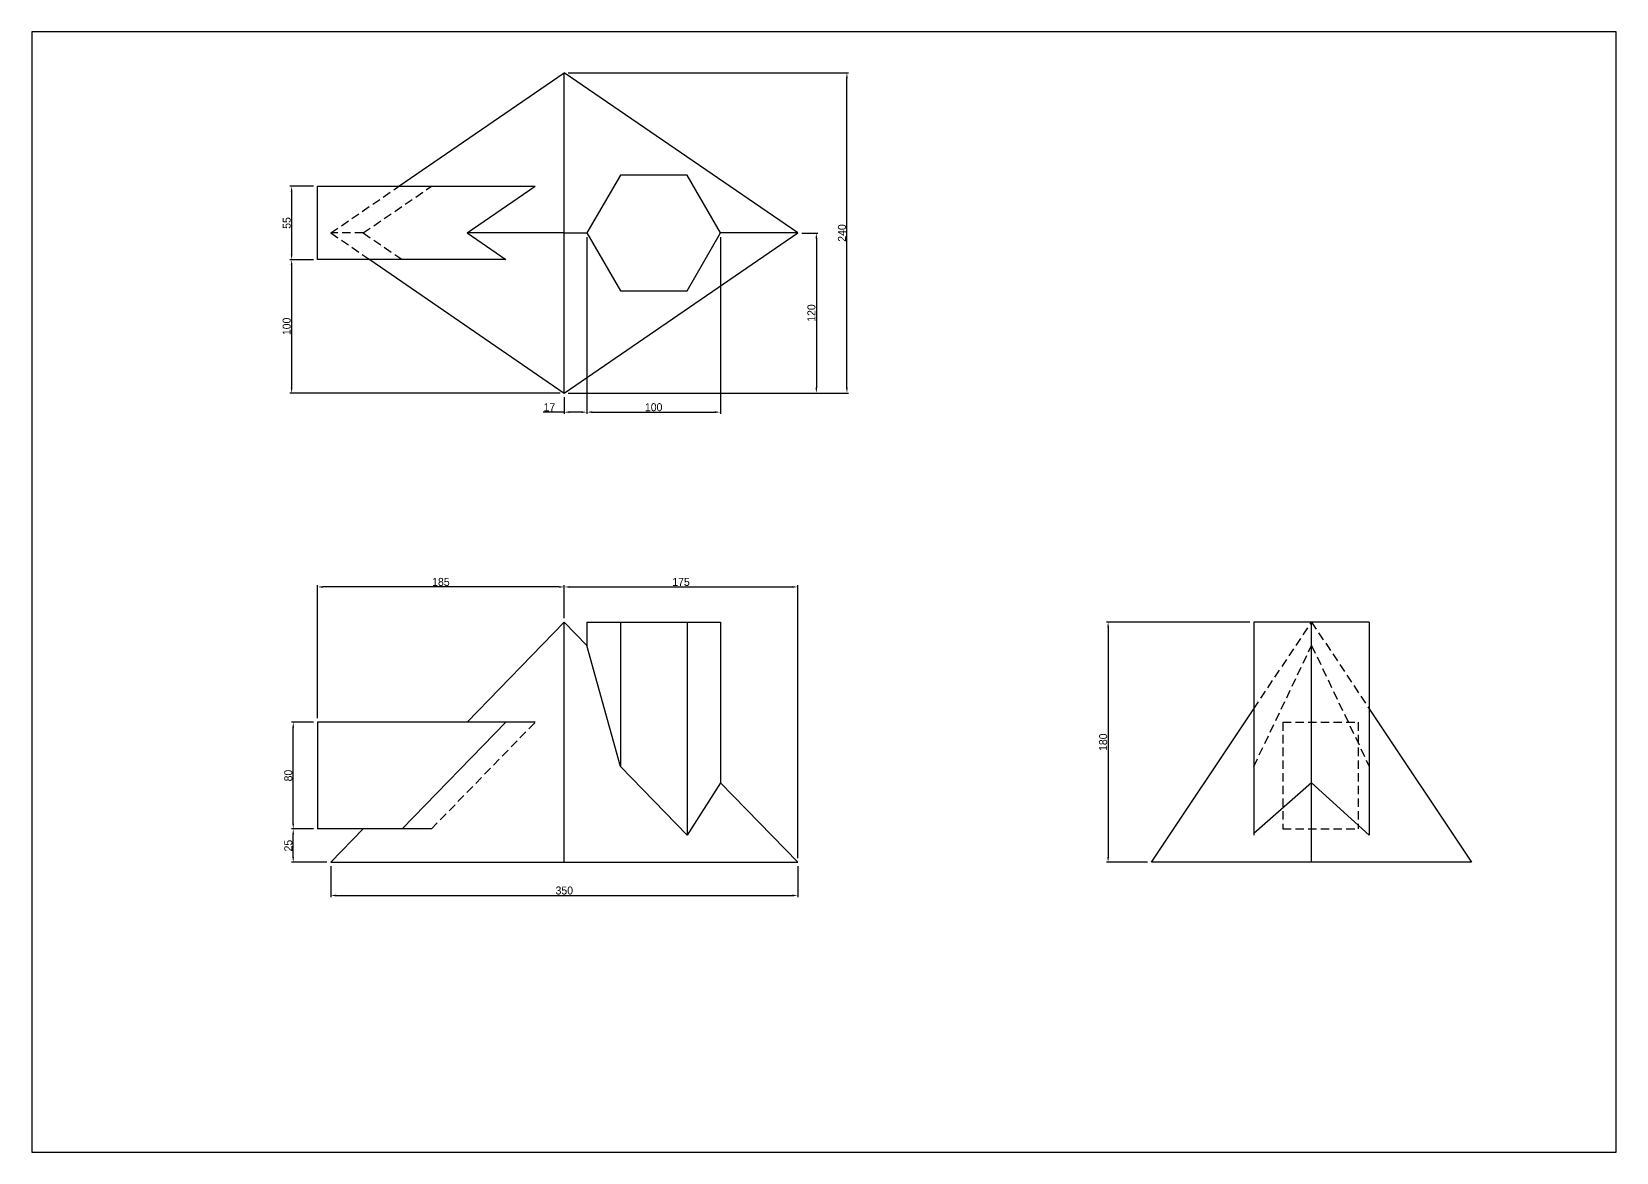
# Model space of a CAD drawing. Header units: millimetres. Extents: x 0 to 3581, y 939 to 3462.
# Drawn here: x 0 to 1188, y 2622 to 3462 of the extents above; entities that cross this region are included whole.
import ezdxf

# ---------------------------------------------------------------- set-up
doc = ezdxf.new("R2010")
doc.units = ezdxf.units.MM
doc.linetypes.add('HIDDEN', pattern=[9.525, 6.35, -3.175])
for name, color, linetype in [('dim', 1, 'Continuous'), ('hidden', 2, 'HIDDEN'), ('model', 7, 'Continuous')]:
    doc.layers.add(name, color=color, linetype=linetype)
doc.styles.get("Standard").update_dxf_attribs({"font": ''})
doc.styles.get('Standard').set_extended_font_data('Gulim')
doc.dimstyles.new('ISO-25', dxfattribs={"dimtxt": 6, "dimasz": 4, "dimexe": 1.25, "dimexo": 3, "dimtad": 1, "dimtxsty": 'Standard', "dimcen": 2.5, "dimadec": 0, "dimazin": 0, "dimtfac": 1, "dimtmove": 0, "dimatfit": 3, "dimfxl": 1, "dimarcsym": 0})

# ---------------------------------------------------------------- blocks, each defined once
blk = doc.blocks.new('*D145')
at = {"layer": 'Defpoints', "color": 0, "transparency": 16777216}
for p in [(916.2, 3019.4), (807, 2839.4), (839.5, 2839.4)]:
    blk.add_point(p, dxfattribs=at)
at = {"layer": 'dim', "color": 0, "lineweight": -2, "transparency": 16777216}
for p, q in [((913.2, 3019.4), (805.7, 3019.4)), ((807, 3015.4), (807, 2843.4)), ((836.5, 2839.4), (805.7, 2839.4))]:
    blk.add_line(p, q, dxfattribs=at)
at = {"layer": 'dim', "color": 0, "transparency": 16777216}
for points in [[(806.3, 3015.4), (807.7, 3015.4), (807, 3019.4)], [(806.3, 2843.4), (807.7, 2843.4), (807, 2839.4)]]:
    blk.add_solid(points, dxfattribs=at)
at = {"layer": 'dim', "color": 0, "transparency": 16777216, "insert": (803.3, 2929.4), "char_height": 6, "attachment_point": 5, "rotation": 90}
blk.add_mtext('180', dxfattribs=at)
blk = doc.blocks.new('*D146')
at = {"layer": 'Defpoints', "color": 0, "transparency": 16777216}
for p in [(574.3, 3045.8), (399.3, 3019.4), (574.3, 2839.4)]:
    blk.add_point(p, dxfattribs=at)
at = {"layer": 'dim', "color": 0, "lineweight": -2, "transparency": 16777216}
for p, q in [((399.3, 3022.4), (399.3, 3047)), ((403.3, 3045.8), (570.3, 3045.8)), ((574.3, 2842.4), (574.3, 3047))]:
    blk.add_line(p, q, dxfattribs=at)
at = {"layer": 'dim', "color": 0, "transparency": 16777216}
for points in [[(403.3, 3046.4), (403.3, 3045.1), (399.3, 3045.8)], [(570.3, 3046.4), (570.3, 3045.1), (574.3, 3045.8)]]:
    blk.add_solid(points, dxfattribs=at)
at = {"layer": 'dim', "color": 0, "transparency": 16777216, "insert": (486.8, 3049.5), "char_height": 6, "attachment_point": 5}
blk.add_mtext('175', dxfattribs=at)
blk = doc.blocks.new('*D147')
at = {"layer": 'Defpoints', "color": 0, "transparency": 16777216}
for p in [(214.3, 3045.8), (399.3, 3019.4), (214.3, 2944.4)]:
    blk.add_point(p, dxfattribs=at)
at = {"layer": 'dim', "color": 0, "lineweight": -2, "transparency": 16777216}
for p, q in [((214.3, 2947.4), (214.3, 3047)), ((395.3, 3045.8), (218.3, 3045.8)), ((399.3, 3022.4), (399.3, 3047))]:
    blk.add_line(p, q, dxfattribs=at)
at = {"layer": 'dim', "color": 0, "transparency": 16777216}
for points in [[(218.3, 3046.4), (218.3, 3045.1), (214.3, 3045.8)], [(395.3, 3046.4), (395.3, 3045.1), (399.3, 3045.8)]]:
    blk.add_solid(points, dxfattribs=at)
at = {"layer": 'dim', "color": 0, "transparency": 16777216, "insert": (306.8, 3049.5), "char_height": 6, "attachment_point": 5}
blk.add_mtext('185', dxfattribs=at)
blk = doc.blocks.new('*D148')
at = {"layer": 'Defpoints', "color": 0, "transparency": 16777216}
for p in [(224.3, 2839.4), (574.3, 2839.4), (574.3, 2814.5)]:
    blk.add_point(p, dxfattribs=at)
at = {"layer": 'dim', "color": 0, "lineweight": -2, "transparency": 16777216}
for p, q in [((224.3, 2836.4), (224.3, 2813.2)), ((574.3, 2836.4), (574.3, 2813.2)), ((228.3, 2814.5), (570.3, 2814.5))]:
    blk.add_line(p, q, dxfattribs=at)
at = {"layer": 'dim', "color": 0, "transparency": 16777216}
for points in [[(228.3, 2815.2), (228.3, 2813.8), (224.3, 2814.5)], [(570.3, 2815.2), (570.3, 2813.8), (574.3, 2814.5)]]:
    blk.add_solid(points, dxfattribs=at)
at = {"layer": 'dim', "color": 0, "transparency": 16777216, "insert": (399.3, 2818.2), "char_height": 6, "attachment_point": 5}
blk.add_mtext('350', dxfattribs=at)
blk = doc.blocks.new('*D149')
at = {"layer": 'Defpoints', "color": 0, "transparency": 16777216}
for p in [(196.1, 2864.4), (214.3, 2864.4), (224.3, 2839.4)]:
    blk.add_point(p, dxfattribs=at)
at = {"layer": 'dim', "color": 0, "lineweight": -2, "transparency": 16777216}
for p, q in [((211.3, 2864.4), (194.8, 2864.4)), ((196.1, 2843.4), (196.1, 2860.4)), ((221.3, 2839.4), (194.8, 2839.4))]:
    blk.add_line(p, q, dxfattribs=at)
at = {"layer": 'dim', "color": 0, "transparency": 16777216}
for points in [[(195.4, 2860.4), (196.7, 2860.4), (196.1, 2864.4)], [(195.4, 2843.4), (196.7, 2843.4), (196.1, 2839.4)]]:
    blk.add_solid(points, dxfattribs=at)
at = {"layer": 'dim', "color": 0, "transparency": 16777216, "insert": (192.4, 2851.9), "char_height": 6, "attachment_point": 5, "rotation": 90}
blk.add_mtext('25', dxfattribs=at)
blk = doc.blocks.new('*D150')
at = {"layer": 'Defpoints', "color": 0, "transparency": 16777216}
for p in [(196.1, 2944.4), (214.3, 2944.4), (214.3, 2864.4)]:
    blk.add_point(p, dxfattribs=at)
at = {"layer": 'dim', "color": 0, "lineweight": -2, "transparency": 16777216}
for p, q in [((211.3, 2944.4), (194.8, 2944.4)), ((196.1, 2868.4), (196.1, 2940.4)), ((211.3, 2864.4), (194.8, 2864.4))]:
    blk.add_line(p, q, dxfattribs=at)
at = {"layer": 'dim', "color": 0, "transparency": 16777216}
for points in [[(195.4, 2940.4), (196.7, 2940.4), (196.1, 2944.4)], [(195.4, 2868.4), (196.7, 2868.4), (196.1, 2864.4)]]:
    blk.add_solid(points, dxfattribs=at)
at = {"layer": 'dim', "color": 0, "transparency": 16777216, "insert": (192.4, 2904.4), "char_height": 6, "attachment_point": 5, "rotation": 90}
blk.add_mtext('80', dxfattribs=at)
blk = doc.blocks.new('*D151')
at = {"layer": 'Defpoints', "color": 0, "transparency": 16777216}
for p in [(214.3, 3346.1), (194.9, 3291.1), (214.3, 3291.1)]:
    blk.add_point(p, dxfattribs=at)
at = {"layer": 'dim', "color": 0, "lineweight": -2, "transparency": 16777216}
for p, q in [((211.3, 3346.1), (193.6, 3346.1)), ((194.9, 3342.1), (194.9, 3295.1)), ((211.3, 3291.1), (193.6, 3291.1))]:
    blk.add_line(p, q, dxfattribs=at)
at = {"layer": 'dim', "color": 0, "transparency": 16777216}
for points in [[(194.2, 3342.1), (195.5, 3342.1), (194.9, 3346.1)], [(194.2, 3295.1), (195.5, 3295.1), (194.9, 3291.1)]]:
    blk.add_solid(points, dxfattribs=at)
at = {"layer": 'dim', "color": 0, "transparency": 16777216, "insert": (191.2, 3318.6), "char_height": 6, "attachment_point": 5, "rotation": 90}
blk.add_mtext('55', dxfattribs=at)
blk = doc.blocks.new('*D152')
at = {"layer": 'Defpoints', "color": 0, "transparency": 16777216}
for p in [(214.3, 3291.1), (194.9, 3191.1), (399.3, 3191.1)]:
    blk.add_point(p, dxfattribs=at)
at = {"layer": 'dim', "color": 0, "lineweight": -2, "transparency": 16777216}
for p, q in [((211.3, 3291.1), (193.6, 3291.1)), ((194.9, 3287.1), (194.9, 3195.1)), ((396.3, 3191.1), (193.6, 3191.1))]:
    blk.add_line(p, q, dxfattribs=at)
at = {"layer": 'dim', "color": 0, "transparency": 16777216}
for points in [[(194.2, 3287.1), (195.5, 3287.1), (194.9, 3291.1)], [(194.2, 3195.1), (195.5, 3195.1), (194.9, 3191.1)]]:
    blk.add_solid(points, dxfattribs=at)
at = {"layer": 'dim', "color": 0, "transparency": 16777216, "insert": (191.2, 3241.1), "char_height": 6, "attachment_point": 5, "rotation": 90}
blk.add_mtext('100', dxfattribs=at)
blk = doc.blocks.new('*D153')
at = {"layer": 'Defpoints', "color": 0, "transparency": 16777216}
for p in [(416.3, 3311.1), (399.3, 3191.1), (416.3, 3176.8)]:
    blk.add_point(p, dxfattribs=at)
at = {"layer": 'dim', "color": 0, "lineweight": -2, "transparency": 16777216}
for p, q in [((416.3, 3308.1), (416.3, 3175.6)), ((399.3, 3188.1), (399.3, 3175.6)), ((399.3, 3176.8), (383.5, 3176.8)), ((412.3, 3176.8), (403.3, 3176.8))]:
    blk.add_line(p, q, dxfattribs=at)
at = {"layer": 'dim', "color": 0, "transparency": 16777216}
for points in [[(403.3, 3177.5), (403.3, 3176.2), (399.3, 3176.8)], [(412.3, 3177.5), (412.3, 3176.2), (416.3, 3176.8)]]:
    blk.add_solid(points, dxfattribs=at)
at = {"layer": 'dim', "color": 0, "transparency": 16777216, "insert": (388.1, 3180.5), "char_height": 6, "attachment_point": 5}
blk.add_mtext('17', dxfattribs=at)
blk = doc.blocks.new('*D154')
at = {"layer": 'Defpoints', "color": 0, "transparency": 16777216}
for p in [(416.3, 3311.1), (516.3, 3311.1), (516.3, 3176.8)]:
    blk.add_point(p, dxfattribs=at)
at = {"layer": 'dim', "color": 0, "lineweight": -2, "transparency": 16777216}
for p, q in [((416.3, 3308.1), (416.3, 3175.6)), ((516.3, 3308.1), (516.3, 3175.6)), ((420.3, 3176.8), (512.3, 3176.8))]:
    blk.add_line(p, q, dxfattribs=at)
at = {"layer": 'dim', "color": 0, "transparency": 16777216}
for points in [[(420.3, 3177.5), (420.3, 3176.2), (416.3, 3176.8)], [(512.3, 3177.5), (512.3, 3176.2), (516.3, 3176.8)]]:
    blk.add_solid(points, dxfattribs=at)
at = {"layer": 'dim', "color": 0, "transparency": 16777216, "insert": (466.3, 3180.5), "char_height": 6, "attachment_point": 5}
blk.add_mtext('100', dxfattribs=at)
blk = doc.blocks.new('*D155')
at = {"layer": 'Defpoints', "color": 0, "transparency": 16777216}
for p in [(574.3, 3311.1), (399.3, 3191.1), (588.3, 3191.1)]:
    blk.add_point(p, dxfattribs=at)
at = {"layer": 'dim', "color": 0, "lineweight": -2, "transparency": 16777216}
for p, q in [((577.3, 3311.1), (589.5, 3311.1)), ((588.3, 3307.1), (588.3, 3195.1)), ((402.3, 3191.1), (589.5, 3191.1))]:
    blk.add_line(p, q, dxfattribs=at)
at = {"layer": 'dim', "color": 0, "transparency": 16777216}
for points in [[(587.6, 3307.1), (588.9, 3307.1), (588.3, 3311.1)], [(587.6, 3195.1), (588.9, 3195.1), (588.3, 3191.1)]]:
    blk.add_solid(points, dxfattribs=at)
at = {"layer": 'dim', "color": 0, "transparency": 16777216, "insert": (584.6, 3251.1), "char_height": 6, "attachment_point": 5, "rotation": 90}
blk.add_mtext('120', dxfattribs=at)
blk = doc.blocks.new('*D156')
at = {"layer": 'Defpoints', "color": 0, "transparency": 16777216}
for p in [(399.3, 3431.1), (611.2, 3431.1), (399.3, 3191.1)]:
    blk.add_point(p, dxfattribs=at)
at = {"layer": 'dim', "color": 0, "lineweight": -2, "transparency": 16777216}
for p, q in [((402.3, 3431.1), (612.4, 3431.1)), ((611.2, 3195.1), (611.2, 3427.1)), ((402.3, 3191.1), (612.4, 3191.1))]:
    blk.add_line(p, q, dxfattribs=at)
at = {"layer": 'dim', "color": 0, "transparency": 16777216}
for points in [[(610.5, 3427.1), (611.8, 3427.1), (611.2, 3431.1)], [(610.5, 3195.1), (611.8, 3195.1), (611.2, 3191.1)]]:
    blk.add_solid(points, dxfattribs=at)
at = {"layer": 'dim', "color": 0, "transparency": 16777216, "insert": (607.5, 3311.1), "char_height": 6, "attachment_point": 5, "rotation": 90}
blk.add_mtext('240', dxfattribs=at)

msp = doc.modelspace()

# ---------------------------------------------------------------- linework, layer by layer
at = {"layer": 'hidden'}
for p, q in [((224.31, 3311.137), (275.352, 3346.137)), ((248.616, 3311.137), (299.657, 3346.137)), ((248.616, 3311.137), (224.31, 3311.137)), ((224.31, 3311.137), (253.477, 3291.137)), ((248.616, 3311.137), (277.782, 3291.137)), ((916.238, 2954.423), (959.54, 3019.375)), ((959.54, 3019.375), (1002.841, 2954.423)), ((916.238, 2911.223), (959.54, 3001.889)), ((959.54, 3001.889), (1002.841, 2911.223)), ((299.657, 2864.375), (377.435, 2944.375)), ((937.889, 2944.375), (994.54, 2944.375)), ((937.889, 2944.375), (937.889, 2864.375)), ((994.54, 2944.375), (994.54, 2864.375)), ((937.889, 2864.375), (994.54, 2864.375))]:
    msp.add_line(p, q, dxfattribs=at)
at = {"layer": 'model'}
for p, q in [((275.352, 3346.137), (399.31, 3431.137)), ((399.31, 3191.137), (399.31, 3431.137)), ((574.31, 3311.137), (399.31, 3431.137)), ((214.31, 3291.137), (214.31, 3346.137)), ((214.31, 3346.137), (377.435, 3346.137)), ((326.394, 3311.137), (377.435, 3346.137)), ((326.394, 3311.137), (355.56, 3291.137)), ((399.31, 3311.137), (326.394, 3311.137)), ((399.31, 3191.137), (574.31, 3311.137)), ((399.31, 3311.137), (416.31, 3311.137)), ((574.31, 3311.137), (516.31, 3311.137)), ((355.56, 3291.137), (214.31, 3291.137)), ((253.477, 3291.137), (399.31, 3191.137)), ((326.394, 2944.375), (399.31, 3019.375)), ((399.31, 2839.375), (399.31, 3019.375)), ((416.31, 3001.889), (399.31, 3019.375)), ((416.31, 3019.375), (416.31, 3001.889)), ((416.31, 3019.375), (516.31, 3019.375)), ((441.31, 3019.375), (441.31, 2911.223)), ((491.31, 3019.375), (491.31, 2859.795)), ((516.31, 3019.375), (516.31, 2899.032)), ((916.238, 3019.375), (916.238, 2860.895)), ((1002.841, 3019.375), (916.238, 3019.375)), ((959.54, 2839.375), (959.54, 3019.375)), ((1002.841, 3019.375), (1002.841, 2859.795)), ((441.31, 2911.223), (416.31, 3001.889)), ((839.54, 2839.375), (916.238, 2954.423)), ((916.238, 2954.423), (916.238, 2859.795)), ((1002.841, 2954.423), (1079.54, 2839.375)), ((377.435, 2944.375), (214.31, 2944.375)), ((214.31, 2944.375), (214.31, 2864.375)), ((277.782, 2864.375), (355.56, 2944.375)), ((491.31, 2859.795), (441.31, 2911.223)), ((516.31, 2899.032), (491.31, 2859.795)), ((574.31, 2839.375), (516.31, 2899.032)), ((959.54, 2899.032), (916.238, 2860.895)), ((959.54, 2899.032), (1002.841, 2859.795)), ((299.657, 2864.375), (214.31, 2864.375)), ((224.31, 2839.375), (248.616, 2864.375)), ((224.31, 2839.375), (399.31, 2839.375)), ((399.31, 2839.375), (574.31, 2839.375)), ((1079.54, 2839.375), (839.54, 2839.375))]:
    msp.add_line(p, q, dxfattribs=at)
for points in [[(297, 2622.001), (594, 2622.001), (891, 2622.001), (1188, 2622.001), (1188, 2832.001), (1188, 3042.001), (1188, 3252.001), (1188, 3462.001), (0, 3462.001), (0, 2622.001)], [(416.31, 3311.137), (441.31, 3267.836), (491.31, 3267.836), (516.31, 3311.137), (491.31, 3354.439), (441.31, 3354.439)]]:
    msp.add_lwpolyline(points, close=True, dxfattribs=at)

# ---------------------------------------------------------------- dimensions: what is measured, and where the dimension line sits
at = {"layer": 'dim'}
for base, p1, p2, picture, middle in [((611.169, 3431.137), (399.31, 3191.137), (399.31, 3431.137), '*D156', (607.464, 3311.137)), ((194.879, 3291.137), (214.31, 3346.137), (214.31, 3291.137), '*D151', (191.182, 3318.637)), ((588.268, 3191.137), (574.31, 3311.137), (399.31, 3191.137), '*D155', (584.559, 3251.137)), ((194.879, 3191.137), (214.31, 3291.137), (399.31, 3191.137), '*D152', (191.17, 3241.137)), ((806.989, 2839.375), (916.238, 3019.375), (839.54, 2839.375), '*D145', (803.28, 2929.375)), ((196.07, 2944.375), (214.31, 2864.375), (214.31, 2944.375), '*D150', (192.369, 2904.375)), ((196.07, 2864.375), (224.31, 2839.375), (214.31, 2864.375), '*D149', (192.369, 2851.875))]:
    dim = msp.add_linear_dim(base=base, p1=p1, p2=p2, angle=90, dimstyle='ISO-25', dxfattribs=at)
    dim.commit()
    dim.dimension.update_dxf_attribs({"geometry": picture, "text_midpoint": middle})
dim = msp.add_linear_dim(base=(416.31, 3176.825), p1=(399.31, 3191.137), p2=(416.31, 3311.137), dimstyle='ISO-25', dxfattribs=at)
dim.commit()
dim.dimension.update_dxf_attribs({"geometry": '*D153', "text_midpoint": (388.058, 3176.825), "dimtype": 160})
for base, p1, p2, picture, middle in [((516.31, 3176.825), (416.31, 3311.137), (516.31, 3311.137), '*D154', (466.31, 3180.534)), ((214.31, 3045.767), (399.31, 3019.375), (214.31, 2944.375), '*D147', (306.81, 3049.476)), ((574.31, 3045.767), (399.31, 3019.375), (574.31, 2839.375), '*D146', (486.81, 3049.476)), ((574.31, 2814.487), (224.31, 2839.375), (574.31, 2839.375), '*D148', (399.31, 2818.188))]:
    dim = msp.add_linear_dim(base=base, p1=p1, p2=p2, dimstyle='ISO-25', dxfattribs=at)
    dim.commit()
    dim.dimension.update_dxf_attribs({"geometry": picture, "text_midpoint": middle})

doc.saveas('drawing.dxf')
